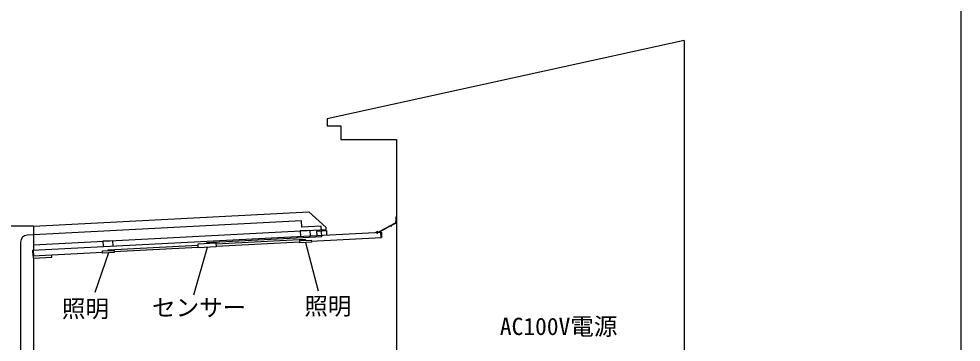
# Model space of a CAD drawing. Units: millimetres, scale not verified. Extents: x -8750 to 8750, y -12999 to 12940.
# Drawn here: x 1948 to 8750, y -1709 to 624 of the extents above; entities that cross this region are included whole.
import ezdxf
from ezdxf.enums import TextEntityAlignment as Align

# ---------------------------------------------------------------- set-up
doc = ezdxf.new("R2010")
doc.units = ezdxf.units.MM
doc.header["$LTSCALE"] = 70
for name, color, linetype in [('0-2_YKK_11', 7, 'Continuous'), ('0-6_YKK_A1', 4, 'Continuous'), ('0-7_YKK_D', 6, 'Continuous'), ('0-8_YKK_ZWAK', 7, 'Continuous')]:
    doc.layers.add(name, color=color, linetype=linetype)
doc.styles.add('ＭＳ ゴシック', font='')
doc.styles.get('ＭＳ ゴシック').set_extended_font_data('MS Gothic')

msp = doc.modelspace()

# ---------------------------------------------------------------- linework, layer by layer
at = {"layer": '0-2_YKK_11'}
for p, q in [((6750, 467.78), (4173.08, -97.98)), ((6750, 467.78), (6750, -3302.45)), ((1960.5, -987.03), (1960.5, -3802.45))]:
    msp.add_line(p, q, dxfattribs=at)
for points in [[(4173.08, -97.98), (4173.08, -147.98), (4273.08, -147.98), (4273.08, -247.98), (4673.08, -247.98), (4673.08, -3302.45)], [(4166.92, -896.67), (4166.14, -881.69), (4041.07, -769.08)], [(3305.61, -995.88), (3305.29, -989.81), (4134.48, -946.36), (4130.58, -872.06), (3989.91, -879.44), (3987.49, -833.35), (2007.89, -937.1)], [(2593.09, -1049.36), (2592.75, -1042.78), (3241.41, -1008.79)], [(4016.8, -974.75), (4016.46, -968.17), (3370.8, -1002.01)]]:
    msp.add_lwpolyline(points, dxfattribs=at)
for points in [[(3240.91, -999.27), (3370.3, -992.49), (3371.86, -1022.26), (3242.47, -1029.04)], [(3975.3, -976.92), (4058.31, -972.57), (4059.07, -987.21), (3976.06, -991.56)], [(2635.37, -1061.82), (2552.36, -1066.17), (2551.59, -1051.53), (2634.6, -1047.18)]]:
    msp.add_lwpolyline(points, close=True, dxfattribs=at)
msp.add_arc((2010.5, -987.03), 50, 93, 180, dxfattribs=at)
at = {"layer": '0-6_YKK_A1'}
for p, q in [((2054.5, -873.2), (4041.07, -769.08)), ((4670.18, -837.81), (4672.05, -803.42)), ((4673.27, -839.02), (4673.05, -803.44)), ((2054.5, -873.2), (1866.5, -873.2)), ((2053.2, -873.2), (2053.2, -1046.3)), ((2054.5, -873.2), (2054.5, -1046.23)), ((4545.3, -912.88), (4662.93, -850.34)), ((4636.06, -868.47), (4592.14, -891.83)), ((4636.49, -868.83), (4635.09, -873.39)), ((4636.34, -873.77), (4638.29, -867.39)), ((4658.78, -856.4), (4638.43, -867.21)), ((4658.78, -856.4), (4666, -851.97)), ((2045.22, -1046.72), (4564.41, -914.7)), ((2054.5, -1007.38), (4166.92, -896.67)), ((4048.08, -902.9), (4050.11, -941.65)), ((4097.44, -908.33), (4167.34, -904.66)), ((4097.44, -908.33), (4099.05, -939.08)), ((4167.34, -904.66), (4168.95, -935.42)), ((4526.85, -914.35), (4527.01, -917.34)), ((4527.33, -913.82), (4532.06, -913.57)), ((4527.54, -917.82), (4545.49, -916.88)), ((4531.23, -913.62), (4531.25, -912.98)), ((4531.23, -913.62), (4539.22, -913.2)), ((4539.13, -912.56), (4531.25, -912.98)), ((4532.56, -913.55), (4545.3, -912.88)), ((4533.16, -912.2), (4534.1, -913.87)), ((4533.29, -914.71), (4533.39, -914.21)), ((4537.28, -914.5), (4533.29, -914.71)), ((4533.29, -914.71), (4533.62, -920.91)), ((4535.41, -926.42), (4533.62, -920.91)), ((4533.67, -914.69), (4534.07, -922.3)), ((4534.1, -913.87), (4535.28, -914.42)), ((4535.54, -919.4), (4534.17, -922.59)), ((4535.09, -910.99), (4535.48, -918.33)), ((4536.39, -913.75), (4535.28, -914.42)), ((4535.41, -926.42), (4535.6, -921.4)), ((4535.81, -926.39), (4535.41, -926.42)), ((4535.61, -921.4), (4535.54, -919.39)), ((4535.81, -926.39), (4537.64, -921.22)), ((4536, -921.38), (4535.94, -919.38)), ((4537.15, -911.99), (4536.39, -913.75)), ((4536.91, -914.52), (4537.31, -922.16)), ((4537.31, -922.16), (4537.1, -922.17)), ((4537.28, -914.5), (4537.13, -914.01)), ((4537.28, -914.5), (4537.64, -921.22)), ((4539.22, -913.2), (4539.13, -912.56)), ((4545.5, -916.87), (4591.15, -892.6)), ((4559.42, -914.96), (4561.51, -954.9)), ((4564.41, -914.7), (4566.5, -954.64)), ((4584.64, -891.96), (4598.31, -884.7)), ((2624.38, -977.51), (2626.41, -1016.26)), ((3371.6, -1017.26), (3975.75, -985.6)), ((4058.76, -981.25), (4566.5, -954.64)), ((2045.22, -1046.72), (2047.31, -1086.67)), ((2047.31, -1086.67), (2552.04, -1060.21)), ((2050.21, -1046.46), (2052.3, -1086.4)), ((2053.2, -1103.58), (2052.3, -1086.4)), ((2185.43, -1096.65), (2184.53, -1079.47)), ((2635.05, -1055.86), (3242.21, -1024.04)), ((2053.2, -1103.58), (2185.43, -1096.65)), ((2053.2, -1103.58), (2053.2, -3852.45)), ((2054.5, -1103.51), (2054.5, -3852.45))]:
    msp.add_line(p, q, dxfattribs=at)
for points in [[(4048.08, -902.9), (3978.18, -906.56), (3980.21, -945.31)], [(4536.91, -914.52), (4537.13, -914.01), (4533.39, -914.21), (4533.67, -914.69)], [(4535.81, -926.39), (4536, -921.38), (4535.6, -921.4)], [(4535.81, -926.39), (4537.1, -922.17), (4535.94, -919.38)], [(4545.49, -916.88), (4591.15, -892.6), (4592.14, -891.83)], [(2624.38, -977.51), (2554.47, -981.18), (2556.5, -1019.92)]]:
    msp.add_lwpolyline(points, dxfattribs=at)
for centre, radius, start, end in [((4672.55, -803.45), 0.5, 0.36864, 176.89297), ((4635.71, -873.58), 0.65, 163, 343), ((4636.2, -868.74), 0.3, 343, 118), ((4638.58, -867.48), 0.3, 118, 163), ((4653.33, -836.42), 16.9, 304.57931, 355.2939), ((4658.27, -839.12), 15, 301, 0.36864), ((4527.35, -914.32), 0.5, 93, 183), ((4527.51, -917.32), 0.5, 183, 273), ((4535.65, -921.4), 9.5, 68.51205, 117.5675), ((4532.79, -914.14), 0.6, 352.94882, 93.03977), ((4537.72, -913.88), 0.6, 93.03977, 193.13073)]:
    msp.add_arc(centre, radius, start, end, dxfattribs=at)
at = {"layer": '0-7_YKK_D'}
for p, q in [((4017.57, -989.38), (4107.2, -1339.79)), ((2593.86, -1064), (2495.88, -1351.01)), ((3307.17, -1025.65), (3208.77, -1370.82))]:
    msp.add_line(p, q, dxfattribs=at)
at = {"layer": '0-8_YKK_ZWAK'}
msp.add_lwpolyline([(-8750, -12999.4), (8750, -12999.4), (8750, 12500.6)], dxfattribs=at)

# ---------------------------------------------------------------- texts
at = {"layer": '0-7_YKK_D', "style": 'ＭＳ ゴシック'}
for s, p in [('照明', (2258.17, -1567.38)), ('センサー', (2909.37, -1559.32)), ('照明', (4008.37, -1548.88)), ('AC100V電源', (5419.94, -1695.47))]:
    msp.add_text(s, height=124.6, dxfattribs=at).set_placement(p, align=Align.BOTTOM_LEFT)

doc.saveas('drawing.dxf')
